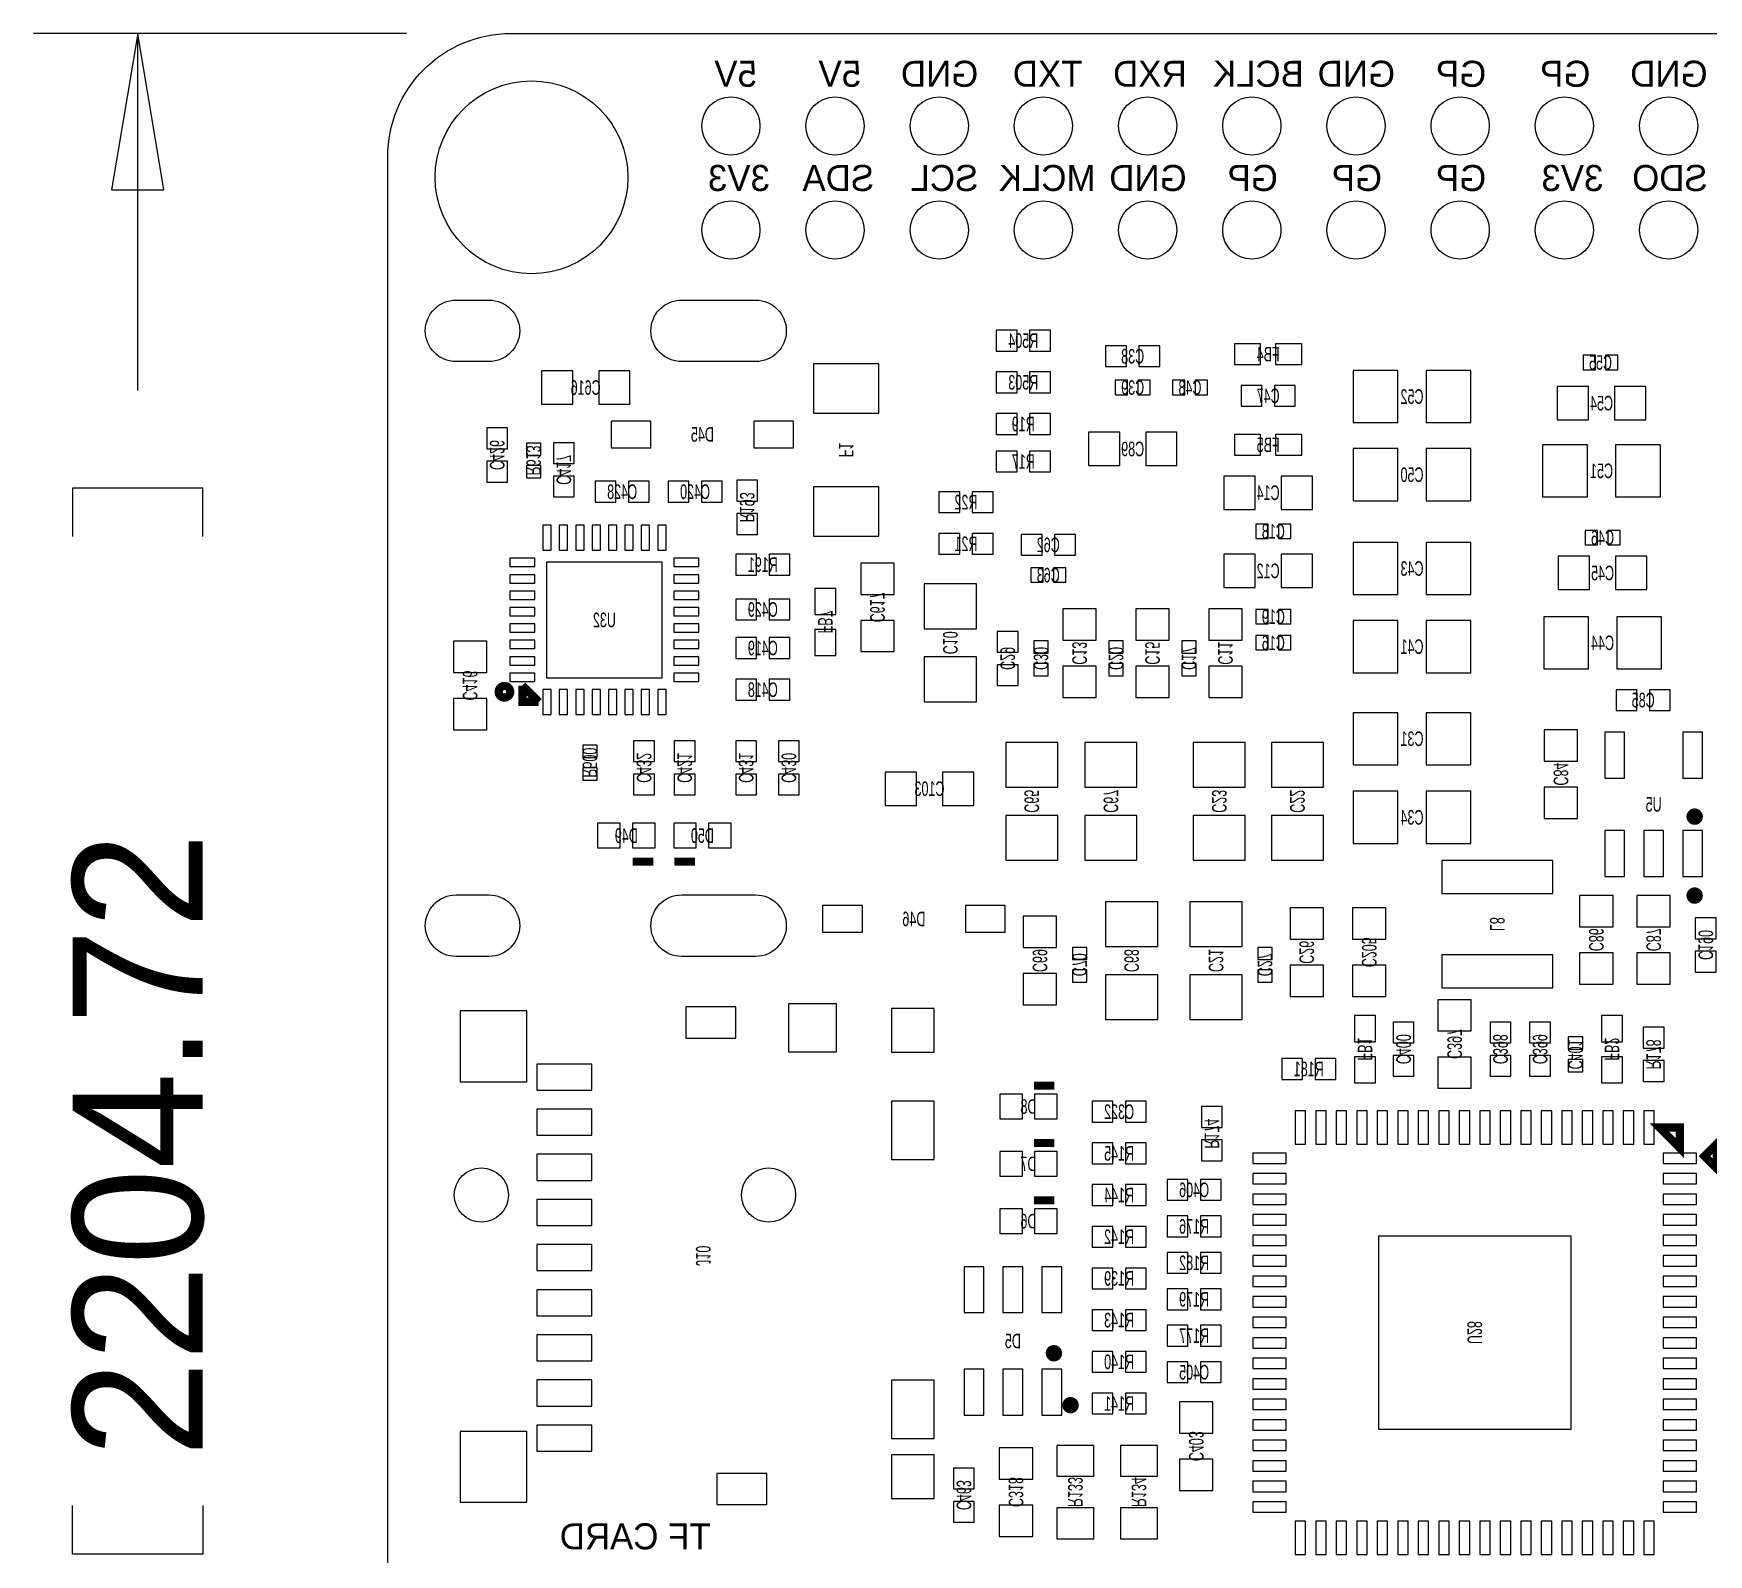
# Model space of a CAD drawing. Extents: x -9 to 288, y -8 to 181.
# Drawn here: x -8.64 to 32.2, y 18.92 to 56 of the extents above; entities that cross this region are included whole.
import ezdxf
from ezdxf.enums import TextEntityAlignment as Align

# ---------------------------------------------------------------- set-up
doc = ezdxf.new("R2010")
doc.units = 0
for name, color, linetype in [('BOARD_GEOMETRY_DIMENSION', 2, 'CONTINUOUS'), ('BOARD_GEOMETRY_OUTLINE', 3, 'CONTINUOUS'), ('BOARD_GEOMETRY_SILKSCREEN_B', 1, 'CONTINUOUS'), ('PACKAGE_GEOMETRY_SILKSCREEN_B', 4, 'CONTINUOUS'), ('PIN_B', 5, 'CONTINUOUS'), ('REF_DES_SILKSCREEN_B', 6, 'CONTINUOUS')]:
    doc.layers.add(name, color=color, linetype=linetype)

msp = doc.modelspace()

# ---------------------------------------------------------------- linework, layer by layer
at = {"layer": 'BOARD_GEOMETRY_DIMENSION'}
for points in [[(0.459994, 55.99999), (-8.636, 55.99999)], [(-6.096, 47.30115), (-6.096, 55.99999)], [(-4.5085, 43.7388), (-4.5085, 44.9199), (-7.6835, 44.9199), (-7.6835, 43.7388)], [(-4.5085, 20.1168), (-4.5085, 18.9357), (-7.6835, 18.9357), (-7.6835, 20.1168)]]:
    msp.add_lwpolyline(points, dxfattribs=at)
msp.add_lwpolyline([(-5.461, 52.18999), (-6.096, 55.99999), (-6.731, 52.18999)], close=True, dxfattribs=at)
at = {"layer": 'BOARD_GEOMETRY_OUTLINE'}
msp.add_lwpolyline([(2.999994, 55.99999), (82.000014, 55.99999, -0.414214), (85.000008, 52.999996), (85.000008, 2.999994, -0.414214), (82.000014, 0), (2.999994, 0, -0.414214), (0, 2.999994), (0, 52.999996, -0.414214)], format="xyb", close=True, dxfattribs=at)
at = {"layer": 'PACKAGE_GEOMETRY_SILKSCREEN_B', "const_width": 0.2}
for points in [[(2.986199, 39.9542, 1), (2.7034, 39.954199, 1)], [(31.961, 36.911001, 1), (31.761, 36.910999, 1)], [(31.961, 34.986001, 1), (31.761, 34.985999, 1)], [(16.34, 23.830001, 1), (16.14, 23.829999, 1)], [(16.7464, 22.564999, 1), (16.5464, 22.565001, 1)]]:
    msp.add_lwpolyline(points, format="xyb", close=True, dxfattribs=at)
for points in [[(3.683201, 39.706799), (3.283199, 40.106801)], [(3.683201, 39.706799), (3.283199, 39.706799), (3.283199, 40.106801)], [(6.473012, 35.814), (5.972988, 35.814)], [(6.988988, 35.814), (7.489012, 35.814)], [(16.252012, 30.353), (15.751988, 30.353)], [(16.252012, 28.956), (15.751988, 28.956)], [(16.252012, 27.559), (15.751988, 27.559)]]:
    msp.add_lwpolyline(points, dxfattribs=at)
for points in [[(31.499211, 29.3332), (30.999212, 29.3332), (31.499211, 28.833201)], [(32.099209, 28.633199), (32.399211, 28.933201), (32.399211, 28.3332)]]:
    msp.add_lwpolyline(points, close=True, dxfattribs=at)
at = {"layer": 'PIN_B'}
for points in [[(2.466391, 48.002594), (1.666392, 48.002594, -1), (1.666392, 49.502591), (2.466391, 49.502591, -1)], [(8.966352, 48.002543), (7.166458, 48.002543, -1), (7.166458, 49.502642), (8.966352, 49.502642, -1)], [(2.466391, 33.502572), (1.666392, 33.502572, -1), (1.666392, 35.002569), (2.466391, 35.002569, -1)], [(8.966352, 33.502521), (7.166458, 33.502521, -1), (7.166458, 35.00262), (8.966352, 35.00262, -1)]]:
    msp.add_lwpolyline(points, format="xyb", close=True, dxfattribs=at)
for points in [[(14.8336, 48.768), (14.8336, 48.26), (15.3416, 48.26), (15.3416, 48.768)], [(15.6464, 48.768), (15.6464, 48.26), (16.1544, 48.26), (16.1544, 48.768)], [(18.0086, 47.879), (18.0086, 48.387), (17.5006, 48.387), (17.5006, 47.879)], [(18.8214, 47.879), (18.8214, 48.387), (18.3134, 48.387), (18.3134, 47.879)], [(21.280374, 48.4378), (20.645374, 48.4378), (20.645374, 47.9298), (21.280374, 47.9298)], [(22.280626, 48.4378), (21.645626, 48.4378), (21.645626, 47.9298), (22.280626, 47.9298)], [(4.5085, 46.9646), (4.5085, 47.7774), (3.7465, 47.7774), (3.7465, 46.9646)], [(5.9055, 46.9646), (5.9055, 47.7774), (5.1435, 47.7774), (5.1435, 46.9646)], [(10.37605, 46.747173), (11.97595, 46.747173), (11.97595, 47.947075), (10.37605, 47.947075)], [(24.627103, 46.515172), (24.627103, 47.785172), (23.534903, 47.785172), (23.534903, 46.515172)], [(26.407085, 46.515172), (26.407085, 47.785172), (25.314885, 47.785172), (25.314885, 46.515172)], [(29.1406, 48.1556), (29.1406, 47.8056), (29.440599, 47.8056), (29.440599, 48.1556)], [(29.690601, 48.1556), (29.690601, 47.8056), (29.9906, 47.8056), (29.9906, 48.1556)], [(15.3416, 47.244), (15.3416, 47.752), (14.8336, 47.752), (14.8336, 47.244)], [(16.1544, 47.244), (16.1544, 47.752), (15.6464, 47.752), (15.6464, 47.244)], [(18.035999, 47.195999), (18.035999, 47.545998), (17.736, 47.545998), (17.736, 47.195999)], [(18.586, 47.195999), (18.586, 47.545998), (18.286001, 47.545998), (18.286001, 47.195999)], [(19.432999, 47.195999), (19.432999, 47.545998), (19.133, 47.545998), (19.133, 47.195999)], [(19.983, 47.195999), (19.983, 47.545998), (19.683001, 47.545998), (19.683001, 47.195999)], [(20.8026, 47.4218), (20.8026, 46.9138), (21.3106, 46.9138), (21.3106, 47.4218)], [(21.6154, 47.4218), (21.6154, 46.9138), (22.1234, 46.9138), (22.1234, 47.4218)], [(28.5115, 47.3964), (28.5115, 46.5836), (29.2735, 46.5836), (29.2735, 47.3964)], [(29.9085, 47.3964), (29.9085, 46.5836), (30.6705, 46.5836), (30.6705, 47.3964)], [(5.4459, 46.553001), (5.4459, 45.902999), (6.4159, 45.902999), (6.4159, 46.553001)], [(8.9257, 46.553001), (8.9257, 45.902999), (9.8957, 45.902999), (9.8957, 46.553001)], [(14.8336, 46.736), (14.8336, 46.228), (15.3416, 46.228), (15.3416, 46.736)], [(15.6464, 46.736), (15.6464, 46.228), (16.1544, 46.228), (16.1544, 46.736)], [(2.413, 45.876799), (2.921, 45.876799), (2.921, 46.384799), (2.413, 46.384799)], [(17.0815, 46.2788), (17.0815, 45.466), (17.8435, 45.466), (17.8435, 46.2788)], [(18.4785, 46.2788), (18.4785, 45.466), (19.2405, 45.466), (19.2405, 46.2788)], [(21.280374, 46.228), (20.645374, 46.228), (20.645374, 45.72), (21.280374, 45.72)], [(22.280626, 46.228), (21.645626, 46.228), (21.645626, 45.72), (22.280626, 45.72)], [(3.731, 46.018), (3.381, 46.018), (3.381, 45.718001), (3.731, 45.718001)], [(4.0386, 45.5168), (4.5466, 45.5168), (4.5466, 46.0248), (4.0386, 46.0248)], [(14.8336, 45.8216), (14.8336, 45.3136), (15.3416, 45.3136), (15.3416, 45.8216)], [(15.6464, 45.8216), (15.6464, 45.3136), (16.1544, 45.3136), (16.1544, 45.8216)], [(24.627103, 44.610172), (24.627103, 45.880172), (23.534903, 45.880172), (23.534903, 44.610172)], [(26.407085, 44.610172), (26.407085, 45.880172), (25.314885, 45.880172), (25.314885, 44.610172)], [(28.154909, 45.974), (28.154909, 44.704), (29.247109, 44.704), (29.247109, 45.974)], [(29.934891, 45.974), (29.934891, 44.704), (31.027091, 44.704), (31.027091, 45.974)], [(2.413, 45.063999), (2.921, 45.063999), (2.921, 45.571999), (2.413, 45.571999)], [(3.731, 45.467999), (3.381, 45.467999), (3.381, 45.168), (3.731, 45.168)], [(4.0386, 44.704), (4.5466, 44.704), (4.5466, 45.212), (4.0386, 45.212)], [(5.0546, 45.085), (5.0546, 44.577), (5.5626, 44.577), (5.5626, 45.085)], [(5.8674, 45.085), (5.8674, 44.577), (6.3754, 44.577), (6.3754, 45.085)], [(6.8326, 45.085), (6.8326, 44.577), (7.3406, 44.577), (7.3406, 45.085)], [(7.6454, 45.085), (7.6454, 44.577), (8.1534, 44.577), (8.1534, 45.085)], [(8.509, 44.6024), (9.017, 44.6024), (9.017, 45.1104), (8.509, 45.1104)], [(10.37605, 43.746925), (11.97595, 43.746925), (11.97595, 44.946827), (10.37605, 44.946827)], [(21.1455, 44.3992), (21.1455, 45.212), (20.3835, 45.212), (20.3835, 44.3992)], [(22.5425, 44.3992), (22.5425, 45.212), (21.7805, 45.212), (21.7805, 44.3992)], [(13.4366, 44.831), (13.4366, 44.323), (13.9446, 44.323), (13.9446, 44.831)], [(14.2494, 44.831), (14.2494, 44.323), (14.7574, 44.323), (14.7574, 44.831)], [(8.509, 43.7896), (9.017, 43.7896), (9.017, 44.2976), (8.509, 44.2976)], [(3.7816, 44.011601), (3.7816, 43.402001), (3.9848, 43.402001), (3.9848, 44.011601)], [(4.181599, 44.011601), (4.181599, 43.402001), (4.384799, 43.402001), (4.384799, 44.011601)], [(4.581601, 44.011601), (4.581601, 43.402001), (4.784801, 43.402001), (4.784801, 44.011601)], [(4.9816, 44.011601), (4.9816, 43.402001), (5.1848, 43.402001), (5.1848, 44.011601)], [(5.3816, 44.011601), (5.3816, 43.402001), (5.5848, 43.402001), (5.5848, 44.011601)], [(5.781599, 44.011601), (5.781599, 43.402001), (5.984799, 43.402001), (5.984799, 44.011601)], [(6.181601, 44.011601), (6.181601, 43.402001), (6.384801, 43.402001), (6.384801, 44.011601)], [(6.5816, 44.011601), (6.5816, 43.402001), (6.7848, 43.402001), (6.7848, 44.011601)], [(13.4366, 43.815), (13.4366, 43.307), (13.9446, 43.307), (13.9446, 43.815)], [(14.2494, 43.815), (14.2494, 43.307), (14.7574, 43.307), (14.7574, 43.815)], [(15.4432, 43.7896), (15.4432, 43.2816), (15.9512, 43.2816), (15.9512, 43.7896)], [(16.256, 43.7896), (16.256, 43.2816), (16.764, 43.2816), (16.764, 43.7896)], [(21.464999, 43.690799), (21.464999, 44.040798), (21.165, 44.040798), (21.165, 43.690799)], [(22.015, 43.690799), (22.015, 44.040798), (21.715001, 44.040798), (21.715001, 43.690799)], [(29.1914, 43.8884), (29.1914, 43.5384), (29.491399, 43.5384), (29.491399, 43.8884)], [(29.741401, 43.8884), (29.741401, 43.5384), (30.0414, 43.5384), (30.0414, 43.8884)], [(8.4836, 43.307), (8.4836, 42.799), (8.9916, 42.799), (8.9916, 43.307)], [(9.2964, 43.307), (9.2964, 42.799), (9.8044, 42.799), (9.8044, 43.307)], [(21.1455, 42.4942), (21.1455, 43.307), (20.3835, 43.307), (20.3835, 42.4942)], [(22.5425, 42.4942), (22.5425, 43.307), (21.7805, 43.307), (21.7805, 42.4942)], [(24.627103, 42.324172), (24.627103, 43.594172), (23.534903, 43.594172), (23.534903, 42.324172)], [(26.407085, 42.324172), (26.407085, 43.594172), (25.314885, 43.594172), (25.314885, 42.324172)], [(2.978399, 43.2084), (2.978399, 43.0052), (3.587999, 43.0052), (3.587999, 43.2084)], [(3.8735, 43.1165), (3.8735, 40.2971), (6.6929, 40.2971), (6.6929, 43.1165)], [(6.978401, 43.2084), (6.978401, 43.0052), (7.588001, 43.0052), (7.588001, 43.2084)], [(12.3444, 43.0911), (11.5316, 43.0911), (11.5316, 42.3291), (12.3444, 42.3291)], [(15.6786, 42.974), (15.6786, 42.624), (15.978599, 42.624), (15.978599, 42.974)], [(16.228601, 42.974), (16.228601, 42.624), (16.5286, 42.624), (16.5286, 42.974)], [(28.5369, 43.2562), (28.5369, 42.4434), (29.2989, 42.4434), (29.2989, 43.2562)], [(29.9339, 43.2562), (29.9339, 42.4434), (30.6959, 42.4434), (30.6959, 43.2562)], [(2.978399, 42.808401), (2.978399, 42.605201), (3.587999, 42.605201), (3.587999, 42.808401)], [(6.978401, 42.808401), (6.978401, 42.605201), (7.588001, 42.605201), (7.588001, 42.808401)], [(10.414, 42.473626), (10.414, 41.838626), (10.922, 41.838626), (10.922, 42.473626)], [(13.081, 41.491891), (14.351, 41.491891), (14.351, 42.584091), (13.081, 42.584091)], [(2.978399, 42.408399), (2.978399, 42.205199), (3.587999, 42.205199), (3.587999, 42.408399)], [(6.978401, 42.408399), (6.978401, 42.205199), (7.588001, 42.205199), (7.588001, 42.408399)], [(8.4836, 42.2148), (8.4836, 41.7068), (8.9916, 41.7068), (8.9916, 42.2148)], [(9.2964, 42.2148), (9.2964, 41.7068), (9.8044, 41.7068), (9.8044, 42.2148)], [(2.978399, 42.0084), (2.978399, 41.8052), (3.587999, 41.8052), (3.587999, 42.0084)], [(6.978401, 42.0084), (6.978401, 41.8052), (7.588001, 41.8052), (7.588001, 42.0084)], [(12.3444, 41.6941), (11.5316, 41.6941), (11.5316, 40.9321), (12.3444, 40.9321)], [(16.4592, 41.2115), (17.272, 41.2115), (17.272, 41.9735), (16.4592, 41.9735)], [(18.2372, 41.2115), (19.05, 41.2115), (19.05, 41.9735), (18.2372, 41.9735)], [(20.0152, 41.2115), (20.828, 41.2115), (20.828, 41.9735), (20.0152, 41.9735)], [(21.464999, 41.607999), (21.464999, 41.957998), (21.165, 41.957998), (21.165, 41.607999)], [(22.015, 41.607999), (22.015, 41.957998), (21.715001, 41.957998), (21.715001, 41.607999)], [(24.627103, 40.419172), (24.627103, 41.689172), (23.534903, 41.689172), (23.534903, 40.419172)], [(26.407085, 40.419172), (26.407085, 41.689172), (25.314885, 41.689172), (25.314885, 40.419172)], [(28.180309, 41.783), (28.180309, 40.513), (29.272509, 40.513), (29.272509, 41.783)], [(29.960291, 41.783), (29.960291, 40.513), (31.052491, 40.513), (31.052491, 41.783)], [(2.978399, 41.6084), (2.978399, 41.4052), (3.587999, 41.4052), (3.587999, 41.6084)], [(6.978401, 41.6084), (6.978401, 41.4052), (7.588001, 41.4052), (7.588001, 41.6084)], [(8.4836, 41.275), (8.4836, 40.767), (8.9916, 40.767), (8.9916, 41.275)], [(9.2964, 41.275), (9.2964, 40.767), (9.8044, 40.767), (9.8044, 41.275)], [(10.414, 41.473374), (10.414, 40.838374), (10.922, 40.838374), (10.922, 41.473374)], [(14.859, 40.9194), (15.367, 40.9194), (15.367, 41.4274), (14.859, 41.4274)], [(21.464999, 40.972999), (21.464999, 41.322998), (21.165, 41.322998), (21.165, 40.972999)], [(22.015, 40.972999), (22.015, 41.322998), (21.715001, 41.322998), (21.715001, 40.972999)], [(2.413, 41.1861), (1.6002, 41.1861), (1.6002, 40.4241), (2.413, 40.4241)], [(2.978399, 41.208401), (2.978399, 41.005201), (3.587999, 41.005201), (3.587999, 41.208401)], [(6.978401, 41.208401), (6.978401, 41.005201), (7.588001, 41.005201), (7.588001, 41.208401)], [(15.7508, 40.892001), (16.1008, 40.892001), (16.1008, 41.192), (15.7508, 41.192)], [(17.5796, 40.892001), (17.9296, 40.892001), (17.9296, 41.192), (17.5796, 41.192)], [(19.3576, 40.892001), (19.7076, 40.892001), (19.7076, 41.192), (19.3576, 41.192)], [(2.978399, 40.808399), (2.978399, 40.605199), (3.587999, 40.605199), (3.587999, 40.808399)], [(6.978401, 40.808399), (6.978401, 40.605199), (7.588001, 40.605199), (7.588001, 40.808399)], [(13.081, 39.711909), (14.351, 39.711909), (14.351, 40.804109), (13.081, 40.804109)], [(14.859, 40.1066), (15.367, 40.1066), (15.367, 40.6146), (14.859, 40.6146)], [(15.7508, 40.342), (16.1008, 40.342), (16.1008, 40.641999), (15.7508, 40.641999)], [(16.4592, 39.8145), (17.272, 39.8145), (17.272, 40.5765), (16.4592, 40.5765)], [(17.5796, 40.342), (17.9296, 40.342), (17.9296, 40.641999), (17.5796, 40.641999)], [(18.2372, 39.8145), (19.05, 39.8145), (19.05, 40.5765), (18.2372, 40.5765)], [(19.3576, 40.342), (19.7076, 40.342), (19.7076, 40.641999), (19.3576, 40.641999)], [(20.0152, 39.8145), (20.828, 39.8145), (20.828, 40.5765), (20.0152, 40.5765)], [(2.978399, 40.4084), (2.978399, 40.2052), (3.587999, 40.2052), (3.587999, 40.4084)], [(6.978401, 40.4084), (6.978401, 40.2052), (7.588001, 40.2052), (7.588001, 40.4084)], [(8.9916, 39.751), (8.9916, 40.259), (8.4836, 40.259), (8.4836, 39.751)], [(9.8044, 39.751), (9.8044, 40.259), (9.2964, 40.259), (9.2964, 39.751)], [(2.413, 39.7891), (1.6002, 39.7891), (1.6002, 39.0271), (2.413, 39.0271)], [(3.7816, 40.011599), (3.7816, 39.401999), (3.9848, 39.401999), (3.9848, 40.011599)], [(4.181599, 40.011599), (4.181599, 39.401999), (4.384799, 39.401999), (4.384799, 40.011599)], [(4.581601, 40.011599), (4.581601, 39.401999), (4.784801, 39.401999), (4.784801, 40.011599)], [(4.9816, 40.011599), (4.9816, 39.401999), (5.1848, 39.401999), (5.1848, 40.011599)], [(5.3816, 40.011599), (5.3816, 39.401999), (5.5848, 39.401999), (5.5848, 40.011599)], [(5.781599, 40.011599), (5.781599, 39.401999), (5.984799, 39.401999), (5.984799, 40.011599)], [(6.181601, 40.011599), (6.181601, 39.401999), (6.384801, 39.401999), (6.384801, 40.011599)], [(6.5816, 40.011599), (6.5816, 39.401999), (6.7848, 39.401999), (6.7848, 40.011599)], [(29.9466, 40.005), (29.9466, 39.497), (30.4546, 39.497), (30.4546, 40.005)], [(30.7594, 40.005), (30.7594, 39.497), (31.2674, 39.497), (31.2674, 40.005)], [(24.627103, 38.17399), (24.627103, 39.44399), (23.534903, 39.44399), (23.534903, 38.17399)], [(26.407085, 38.17399), (26.407085, 39.44399), (25.314885, 39.44399), (25.314885, 38.17399)], [(29.0068, 39.0271), (28.194, 39.0271), (28.194, 38.2651), (29.0068, 38.2651)], [(30.152299, 37.8522), (30.152299, 38.9698), (29.669699, 38.9698), (29.669699, 37.8522)], [(32.052301, 37.8522), (32.052301, 38.9698), (31.569701, 38.9698), (31.569701, 37.8522)], [(4.7526, 38.352001), (5.1026, 38.352001), (5.1026, 38.652), (4.7526, 38.652)], [(6.5024, 38.7604), (5.9944, 38.7604), (5.9944, 38.2524), (6.5024, 38.2524)], [(7.493, 38.7604), (6.985, 38.7604), (6.985, 38.2524), (7.493, 38.2524)], [(8.9916, 38.7604), (8.4836, 38.7604), (8.4836, 38.2524), (8.9916, 38.2524)], [(10.033, 38.7604), (9.525, 38.7604), (9.525, 38.2524), (10.033, 38.2524)], [(15.064994, 37.628881), (16.334994, 37.628881), (16.334994, 38.721081), (15.064994, 38.721081)], [(16.995394, 37.628881), (18.265394, 37.628881), (18.265394, 38.721081), (16.995394, 38.721081)], [(19.636994, 37.628881), (20.906994, 37.628881), (20.906994, 38.721081), (19.636994, 38.721081)], [(21.541994, 37.628881), (22.811994, 37.628881), (22.811994, 38.721081), (21.541994, 38.721081)], [(4.7526, 37.802), (5.1026, 37.802), (5.1026, 38.101999), (4.7526, 38.101999)], [(12.1285, 37.9984), (12.1285, 37.1856), (12.8905, 37.1856), (12.8905, 37.9984)], [(13.5255, 37.9984), (13.5255, 37.1856), (14.2875, 37.1856), (14.2875, 37.9984)], [(6.5024, 37.9476), (5.9944, 37.9476), (5.9944, 37.4396), (6.5024, 37.4396)], [(7.493, 37.9476), (6.985, 37.9476), (6.985, 37.4396), (7.493, 37.4396)], [(8.9916, 37.9476), (8.4836, 37.9476), (8.4836, 37.4396), (8.9916, 37.4396)], [(10.033, 37.9476), (9.525, 37.9476), (9.525, 37.4396), (10.033, 37.4396)], [(29.0068, 37.6301), (28.194, 37.6301), (28.194, 36.8681), (29.0068, 36.8681)], [(24.627103, 36.257992), (24.627103, 37.527992), (23.534903, 37.527992), (23.534903, 36.257992)], [(26.407085, 36.257992), (26.407085, 37.527992), (25.314885, 37.527992), (25.314885, 36.257992)], [(15.064994, 35.8489), (16.334994, 35.8489), (16.334994, 36.9411), (15.064994, 36.9411)], [(16.995394, 35.8489), (18.265394, 35.8489), (18.265394, 36.9411), (16.995394, 36.9411)], [(19.636994, 35.8489), (20.906994, 35.8489), (20.906994, 36.9411), (19.636994, 36.9411)], [(21.541994, 35.8489), (22.811994, 35.8489), (22.811994, 36.9411), (21.541994, 36.9411)], [(5.666613, 36.149001), (5.666613, 36.748999), (5.116601, 36.748999), (5.116601, 36.149001)], [(6.516599, 36.149001), (6.516599, 36.748999), (5.966587, 36.748999), (5.966587, 36.149001)], [(6.970801, 36.748999), (6.970801, 36.149001), (7.520813, 36.149001), (7.520813, 36.748999)], [(7.820787, 36.748999), (7.820787, 36.149001), (8.370799, 36.149001), (8.370799, 36.748999)], [(30.152299, 35.4522), (30.152299, 36.5698), (29.669699, 36.5698), (29.669699, 35.4522)], [(31.1023, 35.4522), (31.1023, 36.5698), (30.6197, 36.5698), (30.6197, 35.4522)], [(32.052301, 35.4522), (32.052301, 36.5698), (31.569701, 36.5698), (31.569701, 35.4522)], [(28.400997, 35.040113), (28.400997, 35.840111), (25.701003, 35.840111), (25.701003, 35.040113)], [(10.6021, 34.742001), (10.6021, 34.091999), (11.5721, 34.091999), (11.5721, 34.742001)], [(14.0819, 34.742001), (14.0819, 34.091999), (15.0519, 34.091999), (15.0519, 34.742001)], [(18.7706, 34.837091), (17.5006, 34.837091), (17.5006, 33.744891), (18.7706, 33.744891)], [(20.828, 34.837091), (19.558, 34.837091), (19.558, 33.744891), (20.828, 33.744891)], [(29.0576, 34.2265), (29.8704, 34.2265), (29.8704, 34.9885), (29.0576, 34.9885)], [(30.4546, 34.2265), (31.2674, 34.2265), (31.2674, 34.9885), (30.4546, 34.9885)], [(16.3068, 34.4805), (15.494, 34.4805), (15.494, 33.7185), (16.3068, 33.7185)], [(22.8092, 34.6837), (21.9964, 34.6837), (21.9964, 33.9217), (22.8092, 33.9217)], [(24.3332, 34.6837), (23.5204, 34.6837), (23.5204, 33.9217), (24.3332, 33.9217)], [(31.877, 33.9344), (32.385, 33.9344), (32.385, 34.4424), (31.877, 34.4424)], [(17.0406, 33.7244), (16.6906, 33.7244), (16.6906, 33.424401), (17.0406, 33.424401)], [(21.5618, 33.7244), (21.2118, 33.7244), (21.2118, 33.424401), (21.5618, 33.424401)], [(28.400997, 32.739889), (28.400997, 33.539887), (25.701003, 33.539887), (25.701003, 32.739889)], [(29.0576, 32.8295), (29.8704, 32.8295), (29.8704, 33.5915), (29.0576, 33.5915)], [(30.4546, 32.8295), (31.2674, 32.8295), (31.2674, 33.5915), (30.4546, 33.5915)], [(31.877, 33.1216), (32.385, 33.1216), (32.385, 33.6296), (31.877, 33.6296)], [(16.3068, 33.0835), (15.494, 33.0835), (15.494, 32.3215), (16.3068, 32.3215)], [(17.0406, 33.174399), (16.6906, 33.174399), (16.6906, 32.8744), (17.0406, 32.8744)], [(21.5618, 33.174399), (21.2118, 33.174399), (21.2118, 32.8744), (21.5618, 32.8744)], [(22.8092, 33.2867), (21.9964, 33.2867), (21.9964, 32.5247), (22.8092, 32.5247)], [(24.3332, 33.2867), (23.5204, 33.2867), (23.5204, 32.5247), (24.3332, 32.5247)], [(18.7706, 33.057109), (17.5006, 33.057109), (17.5006, 31.964909), (18.7706, 31.964909)], [(20.828, 33.057109), (19.558, 33.057109), (19.558, 31.964909), (20.828, 31.964909)], [(7.269272, 31.511001), (8.488472, 31.511001), (8.488472, 32.273001), (7.269272, 32.273001)], [(9.769673, 31.177799), (10.938073, 31.177799), (10.938073, 32.346199), (9.769673, 32.346199)], [(25.6032, 31.6865), (26.416, 31.6865), (26.416, 32.4485), (25.6032, 32.4485)], [(1.766072, 30.4484), (3.391672, 30.4484), (3.391672, 32.1756), (1.766072, 32.1756)], [(12.283171, 31.1661), (13.324571, 31.1661), (13.324571, 32.2329), (12.283171, 32.2329)], [(24.0792, 31.424626), (24.0792, 32.059626), (23.5712, 32.059626), (23.5712, 31.424626)], [(24.511, 31.3944), (25.019, 31.3944), (25.019, 31.9024), (24.511, 31.9024)], [(26.8732, 31.3944), (27.3812, 31.3944), (27.3812, 31.9024), (26.8732, 31.9024)], [(27.8384, 31.3944), (28.3464, 31.3944), (28.3464, 31.9024), (27.8384, 31.9024)], [(30.099, 31.424626), (30.099, 32.059626), (29.591, 32.059626), (29.591, 31.424626)], [(28.781, 31.240001), (29.131, 31.240001), (29.131, 31.54), (28.781, 31.54)], [(31.115, 31.7754), (30.607, 31.7754), (30.607, 31.2674), (31.115, 31.2674)], [(24.0792, 30.424374), (24.0792, 31.059374), (23.5712, 31.059374), (23.5712, 30.424374)], [(24.511, 30.5816), (25.019, 30.5816), (25.019, 31.0896), (24.511, 31.0896)], [(25.6032, 30.2895), (26.416, 30.2895), (26.416, 31.0515), (25.6032, 31.0515)], [(26.8732, 30.5816), (27.3812, 30.5816), (27.3812, 31.0896), (26.8732, 31.0896)], [(27.8384, 30.5816), (28.3464, 30.5816), (28.3464, 31.0896), (27.8384, 31.0896)], [(30.099, 30.424374), (30.099, 31.059374), (29.591, 31.059374), (29.591, 30.424374)], [(3.630773, 30.244499), (4.976973, 30.244499), (4.976973, 30.879499), (3.630773, 30.879499)], [(22.3012, 30.5054), (22.3012, 31.0134), (21.7932, 31.0134), (21.7932, 30.5054)], [(23.114, 30.5054), (23.114, 31.0134), (22.606, 31.0134), (22.606, 30.5054)], [(28.781, 30.69), (29.131, 30.69), (29.131, 30.989999), (28.781, 30.989999)], [(31.115, 30.9626), (30.607, 30.9626), (30.607, 30.4546), (31.115, 30.4546)], [(12.283171, 28.550799), (13.324571, 28.550799), (13.324571, 29.973199), (12.283171, 29.973199)], [(15.471013, 29.545001), (15.471013, 30.144999), (14.921001, 30.144999), (14.921001, 29.545001)], [(16.320999, 29.545001), (16.320999, 30.144999), (15.770987, 30.144999), (15.770987, 29.545001)], [(17.1704, 29.972), (17.1704, 29.464), (17.6784, 29.464), (17.6784, 29.972)], [(17.9832, 29.972), (17.9832, 29.464), (18.4912, 29.464), (18.4912, 29.972)], [(19.8374, 29.337), (20.3454, 29.337), (20.3454, 29.845), (19.8374, 29.845)], [(3.630773, 29.144501), (4.976973, 29.144501), (4.976973, 29.779501), (3.630773, 29.779501)], [(22.376211, 29.7396), (22.122211, 29.7396), (22.122211, 28.9268), (22.376211, 28.9268)], [(22.87621, 29.7396), (22.62221, 29.7396), (22.62221, 28.9268), (22.87621, 28.9268)], [(23.376209, 29.7396), (23.122209, 29.7396), (23.122209, 28.9268), (23.376209, 28.9268)], [(23.876211, 29.7396), (23.622211, 29.7396), (23.622211, 28.9268), (23.876211, 28.9268)], [(24.37621, 29.7396), (24.12221, 29.7396), (24.12221, 28.9268), (24.37621, 28.9268)], [(24.876211, 29.7396), (24.622211, 29.7396), (24.622211, 28.9268), (24.876211, 28.9268)], [(25.37621, 29.7396), (25.12221, 29.7396), (25.12221, 28.9268), (25.37621, 28.9268)], [(25.876209, 29.7396), (25.622209, 29.7396), (25.622209, 28.9268), (25.876209, 28.9268)], [(26.376211, 29.7396), (26.122211, 29.7396), (26.122211, 28.9268), (26.376211, 28.9268)], [(26.87621, 29.7396), (26.62221, 29.7396), (26.62221, 28.9268), (26.87621, 28.9268)], [(27.376211, 29.7396), (27.122211, 29.7396), (27.122211, 28.9268), (27.376211, 28.9268)], [(27.87621, 29.7396), (27.62221, 29.7396), (27.62221, 28.9268), (27.87621, 28.9268)], [(28.376209, 29.7396), (28.122209, 29.7396), (28.122209, 28.9268), (28.376209, 28.9268)], [(28.876211, 29.7396), (28.622211, 29.7396), (28.622211, 28.9268), (28.876211, 28.9268)], [(29.37621, 29.7396), (29.12221, 29.7396), (29.12221, 28.9268), (29.37621, 28.9268)], [(29.876212, 29.7396), (29.622212, 29.7396), (29.622212, 28.9268), (29.876212, 28.9268)], [(30.376211, 29.7396), (30.122211, 29.7396), (30.122211, 28.9268), (30.376211, 28.9268)], [(30.87621, 29.7396), (30.62221, 29.7396), (30.62221, 28.9268), (30.87621, 28.9268)], [(19.8374, 28.5242), (20.3454, 28.5242), (20.3454, 29.0322), (19.8374, 29.0322)], [(3.630773, 28.044501), (4.976973, 28.044501), (4.976973, 28.679501), (3.630773, 28.679501)], [(15.471013, 28.148001), (15.471013, 28.747999), (14.921001, 28.747999), (14.921001, 28.148001)], [(16.320999, 28.148001), (16.320999, 28.747999), (15.770987, 28.747999), (15.770987, 28.148001)], [(17.1704, 28.956), (17.1704, 28.448), (17.6784, 28.448), (17.6784, 28.956)], [(17.9832, 28.956), (17.9832, 28.448), (18.4912, 28.448), (18.4912, 28.956)], [(21.90561, 28.710199), (21.09281, 28.710199), (21.09281, 28.456199), (21.90561, 28.456199)], [(31.905611, 28.710199), (31.092811, 28.710199), (31.092811, 28.456199), (31.905611, 28.456199)], [(21.90561, 28.2102), (21.09281, 28.2102), (21.09281, 27.9562), (21.90561, 27.9562)], [(31.905611, 28.2102), (31.092811, 28.2102), (31.092811, 27.9562), (31.905611, 27.9562)], [(17.1704, 27.94), (17.1704, 27.432), (17.6784, 27.432), (17.6784, 27.94)], [(17.9832, 27.94), (17.9832, 27.432), (18.4912, 27.432), (18.4912, 27.94)], [(19.5072, 27.559), (19.5072, 28.067), (18.9992, 28.067), (18.9992, 27.559)], [(20.32, 27.559), (20.32, 28.067), (19.812, 28.067), (19.812, 27.559)], [(3.630773, 26.9445), (4.976973, 26.9445), (4.976973, 27.5795), (3.630773, 27.5795)], [(21.90561, 27.710201), (21.09281, 27.710201), (21.09281, 27.456201), (21.90561, 27.456201)], [(31.905611, 27.710201), (31.092811, 27.710201), (31.092811, 27.456201), (31.905611, 27.456201)], [(15.471013, 26.751001), (15.471013, 27.350999), (14.921001, 27.350999), (14.921001, 26.751001)], [(16.320999, 26.751001), (16.320999, 27.350999), (15.770987, 27.350999), (15.770987, 26.751001)], [(19.5072, 26.67), (19.5072, 27.178), (18.9992, 27.178), (18.9992, 26.67)], [(20.32, 26.67), (20.32, 27.178), (19.812, 27.178), (19.812, 26.67)], [(21.90561, 27.2102), (21.09281, 27.2102), (21.09281, 26.9562), (21.90561, 26.9562)], [(31.905611, 27.2102), (31.092811, 27.2102), (31.092811, 26.9562), (31.905611, 26.9562)], [(17.1704, 26.924), (17.1704, 26.416), (17.6784, 26.416), (17.6784, 26.924)], [(17.9832, 26.924), (17.9832, 26.416), (18.4912, 26.416), (18.4912, 26.924)], [(21.90561, 26.710201), (21.09281, 26.710201), (21.09281, 26.456201), (21.90561, 26.456201)], [(28.84871, 26.6827), (24.14971, 26.6827), (24.14971, 21.9837), (28.84871, 21.9837)], [(31.905611, 26.710201), (31.092811, 26.710201), (31.092811, 26.456201), (31.905611, 26.456201)], [(3.630773, 25.8445), (4.976973, 25.8445), (4.976973, 26.4795), (3.630773, 26.4795)], [(18.9992, 26.289), (18.9992, 25.781), (19.5072, 25.781), (19.5072, 26.289)], [(19.812, 26.289), (19.812, 25.781), (20.32, 25.781), (20.32, 26.289)], [(21.90561, 26.210199), (21.09281, 26.210199), (21.09281, 25.956199), (21.90561, 25.956199)], [(31.905611, 26.210199), (31.092811, 26.210199), (31.092811, 25.956199), (31.905611, 25.956199)], [(14.531299, 24.8212), (14.531299, 25.9388), (14.048699, 25.9388), (14.048699, 24.8212)], [(15.4813, 24.8212), (15.4813, 25.9388), (14.9987, 25.9388), (14.9987, 24.8212)], [(16.431301, 24.8212), (16.431301, 25.9388), (15.948701, 25.9388), (15.948701, 24.8212)], [(17.6784, 25.4), (17.6784, 25.908), (17.1704, 25.908), (17.1704, 25.4)], [(18.4912, 25.4), (18.4912, 25.908), (17.9832, 25.908), (17.9832, 25.4)], [(3.630773, 24.7445), (4.976973, 24.7445), (4.976973, 25.3795), (3.630773, 25.3795)], [(19.5072, 24.892), (19.5072, 25.4), (18.9992, 25.4), (18.9992, 24.892)], [(20.32, 24.892), (20.32, 25.4), (19.812, 25.4), (19.812, 24.892)], [(21.90561, 25.7102), (21.09281, 25.7102), (21.09281, 25.4562), (21.90561, 25.4562)], [(31.905611, 25.7102), (31.092811, 25.7102), (31.092811, 25.4562), (31.905611, 25.4562)], [(21.90561, 25.210201), (21.09281, 25.210201), (21.09281, 24.956201), (21.90561, 24.956201)], [(31.905611, 25.210201), (31.092811, 25.210201), (31.092811, 24.956201), (31.905611, 24.956201)], [(17.1704, 24.892), (17.1704, 24.384), (17.6784, 24.384), (17.6784, 24.892)], [(17.9832, 24.892), (17.9832, 24.384), (18.4912, 24.384), (18.4912, 24.892)], [(19.5072, 24.003), (19.5072, 24.511), (18.9992, 24.511), (18.9992, 24.003)], [(20.32, 24.003), (20.32, 24.511), (19.812, 24.511), (19.812, 24.003)], [(21.90561, 24.710199), (21.09281, 24.710199), (21.09281, 24.456199), (21.90561, 24.456199)], [(31.905611, 24.710199), (31.092811, 24.710199), (31.092811, 24.456199), (31.905611, 24.456199)], [(3.630773, 23.644499), (4.976973, 23.644499), (4.976973, 24.279499), (3.630773, 24.279499)], [(21.90561, 24.2102), (21.09281, 24.2102), (21.09281, 23.956201), (21.90561, 23.956201)], [(31.905611, 24.2102), (31.092811, 24.2102), (31.092811, 23.956201), (31.905611, 23.956201)], [(17.1704, 23.876), (17.1704, 23.368), (17.6784, 23.368), (17.6784, 23.876)], [(17.9832, 23.876), (17.9832, 23.368), (18.4912, 23.368), (18.4912, 23.876)], [(21.90561, 23.710199), (21.09281, 23.710199), (21.09281, 23.456199), (21.90561, 23.456199)], [(31.905611, 23.710199), (31.092811, 23.710199), (31.092811, 23.456199), (31.905611, 23.456199)], [(14.531299, 22.3212), (14.531299, 23.4388), (14.048699, 23.4388), (14.048699, 22.3212)], [(15.4813, 22.3212), (15.4813, 23.4388), (14.9987, 23.4388), (14.9987, 22.3212)], [(16.431301, 22.3212), (16.431301, 23.4388), (15.948701, 23.4388), (15.948701, 22.3212)], [(19.5072, 23.114), (19.5072, 23.622), (18.9992, 23.622), (18.9992, 23.114)], [(20.32, 23.114), (20.32, 23.622), (19.812, 23.622), (19.812, 23.114)], [(3.630773, 22.544499), (4.976973, 22.544499), (4.976973, 23.179499), (3.630773, 23.179499)], [(12.283171, 21.7508), (13.324571, 21.7508), (13.324571, 23.1732), (12.283171, 23.1732)], [(21.90561, 23.2102), (21.09281, 23.2102), (21.09281, 22.9562), (21.90561, 22.9562)], [(31.905611, 23.2102), (31.092811, 23.2102), (31.092811, 22.9562), (31.905611, 22.9562)], [(17.1704, 22.86), (17.1704, 22.352), (17.6784, 22.352), (17.6784, 22.86)], [(17.9832, 22.86), (17.9832, 22.352), (18.4912, 22.352), (18.4912, 22.86)], [(20.1168, 22.6441), (19.304, 22.6441), (19.304, 21.8821), (20.1168, 21.8821)], [(21.90561, 22.710201), (21.09281, 22.710201), (21.09281, 22.456201), (21.90561, 22.456201)], [(31.905611, 22.710201), (31.092811, 22.710201), (31.092811, 22.456201), (31.905611, 22.456201)], [(3.630773, 21.444501), (4.976973, 21.444501), (4.976973, 22.079501), (3.630773, 22.079501)], [(21.90561, 22.210199), (21.09281, 22.210199), (21.09281, 21.956199), (21.90561, 21.956199)], [(31.905611, 22.210199), (31.092811, 22.210199), (31.092811, 21.956199), (31.905611, 21.956199)], [(1.766072, 20.1984), (3.391672, 20.1984), (3.391672, 21.9256), (1.766072, 21.9256)], [(21.90561, 21.7102), (21.09281, 21.7102), (21.09281, 21.4562), (21.90561, 21.4562)], [(31.905611, 21.7102), (31.092811, 21.7102), (31.092811, 21.4562), (31.905611, 21.4562)], [(12.283171, 20.2911), (13.324571, 20.2911), (13.324571, 21.3579), (12.283171, 21.3579)], [(14.9098, 20.7645), (15.7226, 20.7645), (15.7226, 21.5265), (14.9098, 21.5265)], [(17.21358, 20.83435), (17.21358, 21.58365), (16.31442, 21.58365), (16.31442, 20.83435)], [(18.76298, 20.83435), (18.76298, 21.58365), (17.86382, 21.58365), (17.86382, 20.83435)], [(20.1168, 21.2471), (19.304, 21.2471), (19.304, 20.4851), (20.1168, 20.4851)], [(8.019273, 20.141001), (9.238473, 20.141001), (9.238473, 20.903001), (8.019273, 20.903001)], [(14.3002, 21.0312), (13.7922, 21.0312), (13.7922, 20.5232), (14.3002, 20.5232)], [(21.90561, 21.210199), (21.09281, 21.210199), (21.09281, 20.956199), (21.90561, 20.956199)], [(31.905611, 21.210199), (31.092811, 21.210199), (31.092811, 20.956199), (31.905611, 20.956199)], [(21.90561, 20.7102), (21.09281, 20.7102), (21.09281, 20.4562), (21.90561, 20.4562)], [(31.905611, 20.7102), (31.092811, 20.7102), (31.092811, 20.4562), (31.905611, 20.4562)], [(14.3002, 20.2184), (13.7922, 20.2184), (13.7922, 19.7104), (14.3002, 19.7104)], [(14.9098, 19.3675), (15.7226, 19.3675), (15.7226, 20.1295), (14.9098, 20.1295)], [(17.21358, 19.31035), (17.21358, 20.05965), (16.31442, 20.05965), (16.31442, 19.31035)], [(18.76298, 19.31035), (18.76298, 20.05965), (17.86382, 20.05965), (17.86382, 19.31035)], [(21.90561, 20.210201), (21.09281, 20.210201), (21.09281, 19.956201), (21.90561, 19.956201)], [(31.905611, 20.210201), (31.092811, 20.210201), (31.092811, 19.956201), (31.905611, 19.956201)], [(22.376211, 19.7396), (22.122211, 19.7396), (22.122211, 18.9268), (22.376211, 18.9268)], [(22.87621, 19.7396), (22.62221, 19.7396), (22.62221, 18.9268), (22.87621, 18.9268)], [(23.376209, 19.7396), (23.122209, 19.7396), (23.122209, 18.9268), (23.376209, 18.9268)], [(23.876211, 19.7396), (23.622211, 19.7396), (23.622211, 18.9268), (23.876211, 18.9268)], [(24.37621, 19.7396), (24.12221, 19.7396), (24.12221, 18.9268), (24.37621, 18.9268)], [(24.876211, 19.7396), (24.622211, 19.7396), (24.622211, 18.9268), (24.876211, 18.9268)], [(25.37621, 19.7396), (25.12221, 19.7396), (25.12221, 18.9268), (25.37621, 18.9268)], [(25.876209, 19.7396), (25.622209, 19.7396), (25.622209, 18.9268), (25.876209, 18.9268)], [(26.376211, 19.7396), (26.122211, 19.7396), (26.122211, 18.9268), (26.376211, 18.9268)], [(26.87621, 19.7396), (26.62221, 19.7396), (26.62221, 18.9268), (26.87621, 18.9268)], [(27.376211, 19.7396), (27.122211, 19.7396), (27.122211, 18.9268), (27.376211, 18.9268)], [(27.87621, 19.7396), (27.62221, 19.7396), (27.62221, 18.9268), (27.87621, 18.9268)], [(28.376209, 19.7396), (28.122209, 19.7396), (28.122209, 18.9268), (28.376209, 18.9268)], [(28.876211, 19.7396), (28.622211, 19.7396), (28.622211, 18.9268), (28.876211, 18.9268)], [(29.37621, 19.7396), (29.12221, 19.7396), (29.12221, 18.9268), (29.37621, 18.9268)], [(29.876212, 19.7396), (29.622212, 19.7396), (29.622212, 18.9268), (29.876212, 18.9268)], [(30.376211, 19.7396), (30.122211, 19.7396), (30.122211, 18.9268), (30.376211, 18.9268)], [(30.87621, 19.7396), (30.62221, 19.7396), (30.62221, 18.9268), (30.87621, 18.9268)]]:
    msp.add_lwpolyline(points, close=True, dxfattribs=at)
for centre, radius in [((3.505205, 52.49479), 2.35), ((8.365216, 53.748191), 0.71), ((10.905216, 53.748191), 0.71), ((13.445216, 53.748191), 0.71), ((15.985216, 53.748191), 0.71), ((18.525216, 53.748191), 0.71), ((21.065216, 53.748191), 0.71), ((23.605216, 53.748191), 0.71), ((26.145216, 53.748191), 0.71), ((28.685216, 53.748191), 0.71), ((31.225216, 53.748191), 0.71), ((8.365216, 51.208191), 0.71), ((10.905216, 51.208191), 0.71), ((13.445216, 51.208191), 0.71), ((15.985216, 51.208191), 0.71), ((18.525216, 51.208191), 0.71), ((21.065216, 51.208191), 0.71), ((23.605216, 51.208191), 0.71), ((26.145216, 51.208191), 0.71), ((28.685216, 51.208191), 0.71), ((31.225216, 51.208191), 0.71), ((2.283798, 27.686), 0.6604), ((9.283799, 27.686), 0.6604)]:
    msp.add_circle(centre, radius, dxfattribs=at)

# ---------------------------------------------------------------- texts
at = {"layer": 'BOARD_GEOMETRY_DIMENSION', "width": 0.992}
msp.add_text('2204.72', height=3.175, rotation=90, dxfattribs=at).set_placement((-4.5085, 21.2979))
at = {"layer": 'BOARD_GEOMETRY_SILKSCREEN_B', "text_generation_flag": 2}
for s, p in [('5V', (9.000216, 54.700691)), ('5V', (11.540216, 54.700691)), ('GND', (14.397716, 54.700691)), ('TXD', (16.937716, 54.700691)), ('RXD', (19.477716, 54.700691)), ('BCLK', (22.335216, 54.700691)), ('GND', (24.557716, 54.700691)), ('GP', (26.780216, 54.700691)), ('GP', (29.320216, 54.700691)), ('GND', (32.177716, 54.700691)), ('3V3', (9.317716, 52.160691)), ('SDA', (11.857716, 52.160691)), ('SCL', (14.397716, 52.160691)), ('MCLK', (17.255216, 52.160691)), ('GND', (19.477716, 52.160691)), ('GP', (21.700216, 52.160691)), ('GP', (24.240216, 52.160691)), ('GP', (26.780216, 52.160691)), ('3V3', (29.637716, 52.160691)), ('SDO', (32.177716, 52.160691)), ('TF CARD', (7.874, 19.05))]:
    msp.add_text(s, height=0.635, dxfattribs=at).set_placement(p)
at = {"layer": 'REF_DES_SILKSCREEN_B', "text_generation_flag": 2, "width": 0.642857}
for s, p in [('R504', (15.494, 48.3362)), ('C38', (18.161, 47.9552)), ('FB4', (21.463, 48.006)), ('C55', (29.5656, 47.8028)), ('C616', (4.826, 47.1932)), ('R503', (15.494, 47.3202)), ('C39', (18.161, 47.1932)), ('C48', (19.558, 47.1932)), ('C47', (21.463, 46.99)), ('C52', (24.970994, 46.972372)), ('C54', (29.591, 46.8122)), ('R19', (15.494, 46.3042)), ('D45', (7.6708, 46.0502)), ('FB5', (21.463, 45.7962)), ('R17', (15.494, 45.3898)), ('C89', (18.161, 45.6946)), ('C50', (24.970994, 45.067372)), ('C51', (29.591, 45.1612)), ('C428', (5.715, 44.6532)), ('C420', (7.493, 44.6532)), ('C14', (21.463, 44.6278)), ('R22', (14.097, 44.3992)), ('R21', (14.097, 43.3832)), ('C62', (16.1036, 43.3578)), ('C18', (21.59, 43.688)), ('C46', (29.6164, 43.5356)), ('R191', (9.144, 42.8752)), ('C63', (16.1036, 42.6212)), ('C12', (21.463, 42.7228)), ('C43', (24.970994, 42.781372)), ('C45', (29.6164, 42.672)), ('C429', (9.144, 41.783)), ('U32', (5.2832, 41.529)), ('C19', (21.59, 41.6052)), ('C16', (21.59, 40.9702)), ('C44', (29.6164, 40.9702)), ('C419', (9.144, 40.8432)), ('C41', (24.970994, 40.876372)), ('C418', (9.144, 39.8272)), ('C85', (30.607, 39.5732)), ('C31', (24.970994, 38.63119)), ('C103', (13.208, 37.4142)), ('U5', (30.861, 37.0332)), ('C34', (24.970994, 36.715192)), ('D49', (5.8166, 36.2712)), ('D50', (7.6708, 36.2712)), ('D46', (12.827, 34.2392)), ('R181', (22.4536, 30.5816)), ('D8', (15.621, 29.6672)), ('C322', (17.8308, 29.5402)), ('D7', (15.621, 28.2702)), ('R145', (17.8308, 28.5242)), ('R144', (17.8308, 27.5082)), ('C406', (19.6596, 27.6352)), ('D6', (15.621, 26.8732)), ('R176', (19.6596, 26.7462)), ('R142', (17.8308, 26.4922)), ('R182', (19.6596, 25.8572)), ('R139', (17.8308, 25.4762)), ('R179', (19.6596, 24.9682)), ('R143', (17.8308, 24.4602)), ('D5', (15.24, 23.9522)), ('R177', (19.6596, 24.0792)), ('R140', (17.8308, 23.4442)), ('C405', (19.6596, 23.1902)), ('R141', (17.8308, 22.4282))]:
    msp.add_text(s, height=0.3556, dxfattribs=at).set_placement(p, align=Align.CENTER)
for s, p in [('C426', (2.4892, 45.724399)), ('R613', (3.3782, 45.593)), ('F1', (10.9982, 45.847)), ('C417', (4.1148, 45.3644)), ('R193', (8.5852, 44.45)), ('C617', (11.7602, 42.0116)), ('FB7', (10.4902, 41.656)), ('C10', (13.5382, 41.148)), ('C29', (14.9352, 40.767)), ('C30', (15.748, 40.767)), ('C13', (16.6878, 40.894)), ('C20', (17.5768, 40.767)), ('C15', (18.4658, 40.894)), ('C17', (19.3548, 40.767)), ('C11', (20.2438, 40.894)), ('C416', (1.8288, 40.1066)), ('R500', (4.7498, 38.227)), ('C432', (6.0706, 38.1)), ('C421', (7.0612, 38.1)), ('C431', (8.5598, 38.1)), ('C430', (9.6012, 38.1)), ('C84', (28.4226, 37.9476)), ('C65', (15.522194, 37.28499)), ('C67', (17.452594, 37.28499)), ('C23', (20.094194, 37.28499)), ('C22', (21.999194, 37.28499)), ('L8', (26.8732, 34.29)), ('C205', (23.749, 33.6042)), ('C86', (29.2862, 33.909)), ('C87', (30.6832, 33.909)), ('C190', (31.9532, 33.782)), ('C69', (15.7226, 33.401)), ('C70', (16.6878, 33.2994)), ('C68', (17.9578, 33.401)), ('C21', (20.0152, 33.401)), ('C27', (21.209, 33.2994)), ('C26', (22.225, 33.6042)), ('FB1', (23.6474, 31.242)), ('C400', (24.5872, 31.242)), ('C397', (25.8318, 31.369)), ('C398', (26.9494, 31.242)), ('C399', (27.9146, 31.242)), ('C401', (28.7782, 31.115)), ('FB2', (29.6672, 31.242)), ('R178', (30.6832, 31.115)), ('R174', (19.9136, 29.1846)), ('J10', (7.513571, 26.207001)), ('U28', (26.32141, 24.3332)), ('C403', (19.5326, 21.5646)), ('C463', (13.8684, 20.3708)), ('C318', (15.1384, 20.447)), ('R133', (16.5862, 20.447)), ('R134', (18.1356, 20.447))]:
    msp.add_text(s, height=0.3556, rotation=270, dxfattribs=at).set_placement(p, align=Align.CENTER)

doc.saveas('drawing.dxf')
